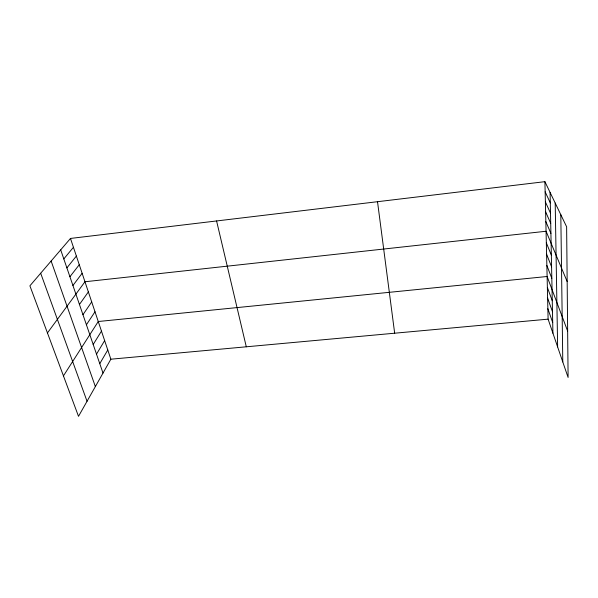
<?xml version="1.0" encoding="UTF-8"?>
<svg xmlns="http://www.w3.org/2000/svg" width="598" height="598" viewBox="0 0 598 598"><rect width="100%" height="100%" fill="white"/><g stroke="black" fill="none" stroke-linecap="round" stroke-linejoin="round"><path stroke-width="0.9" d="M70.482 238.438L110.862 359.204L78.51 416.328L29.9 285.822L70.482 238.438L544.913 181.672L566.627 226.799L568.1 377.45L548.104 319.153L544.913 181.672M99.776 363.674L107.775 349.965M96.502 354.143L104.643 340.606M93.183 344.485L101.473 331.128M63.44 375.88L98.259 321.515L547.11 276.5L567.644 331.098M86.411 324.759L95.007 311.775M82.958 314.69L91.703 301.908M79.452 304.479L88.362 291.899M47.451 332.929L84.968 281.755L546.064 231.254L567.166 281.553M72.926 285.485L82.135 273.286M69.921 276.732L79.272 264.727M66.886 267.882L76.372 256.064M63.807 258.927L73.442 247.303M110.862 359.204L548.104 319.153M545.152 191.846L550.302 202.886M545.383 201.885L550.511 213.187M545.615 211.804L550.713 223.353M545.839 221.589L550.915 233.392M546.333 242.825L551.356 255.144M546.594 254.217L551.588 266.813M546.856 265.437L551.819 278.302M547.364 287.399L552.268 300.757M40.679 273.234L87.039 401.265M547.611 298.133L552.485 311.73M51.129 261.034L95.359 386.585M547.858 308.718L552.702 322.539M60.697 249.859L103.006 373.077M216.581 220.961L246.294 346.795M377.517 201.705L394.665 333.206M550.093 192.444L552.918 333.191M555.198 203.036L557.628 346.93M560.804 214.697L562.785 361.947"/></g></svg>
